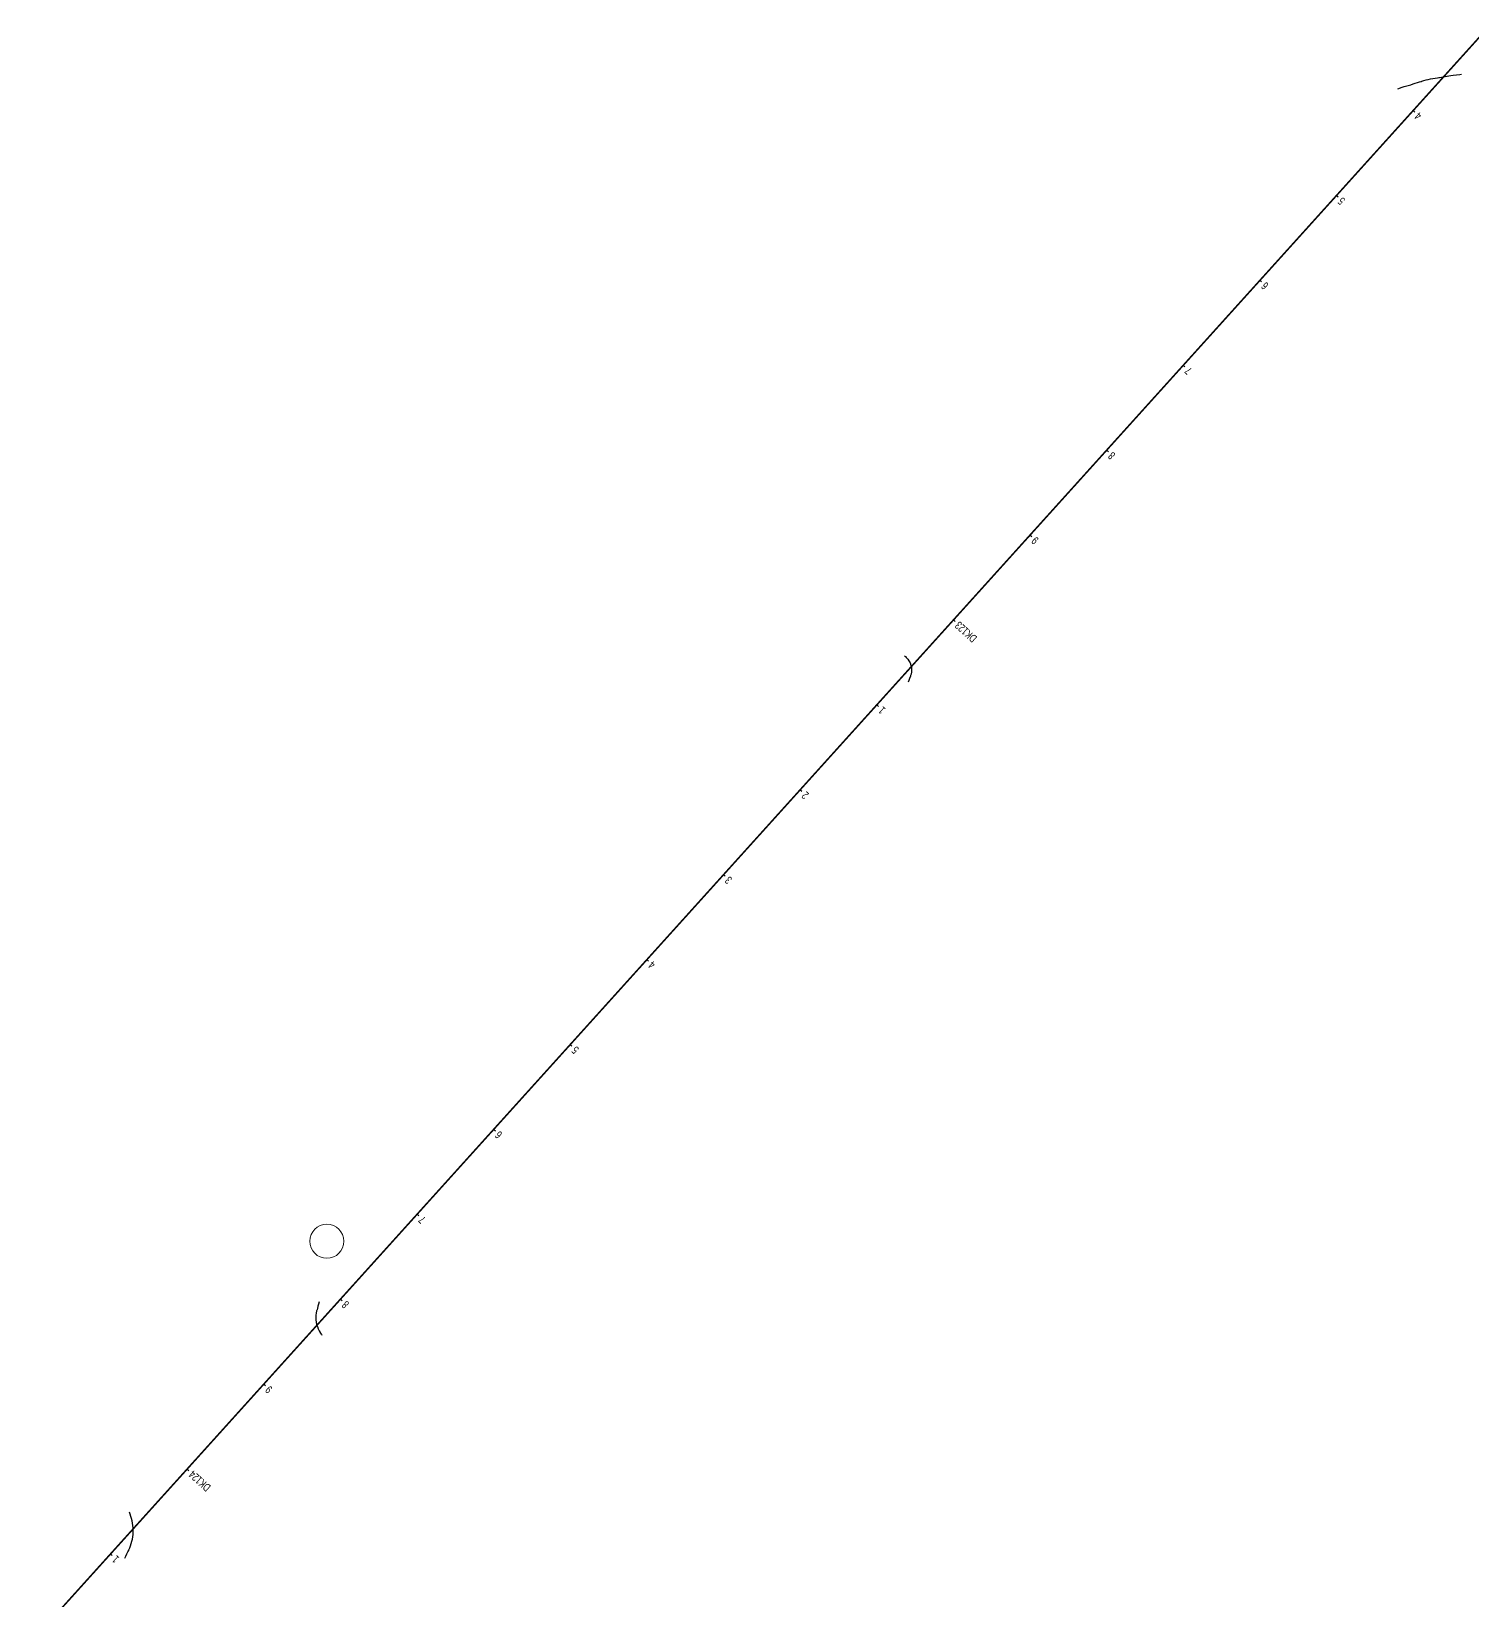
# Model space of a CAD drawing. Header units: millimetres. Extents: x 497834 to 621495, y 3353175 to 3430424.
# Drawn here: x 562077 to 563338, y 3387216 to 3388589 of the extents above; entities that cross this region are included whole.
import ezdxf

# ---------------------------------------------------------------- set-up
doc = ezdxf.new("R2010")
doc.units = ezdxf.units.MM
for name, color, linetype in [('DK改路中线', 7, 'Continuous'), ('dl3', 7, 'Continuous'), ('房屋圆', 7, 'Continuous'), ('沪乍杭打线-0.0-200.8段-施工系转设计系成果-2000坐标系-左线_里程', 7, 'Continuous')]:
    doc.layers.add(name, color=color, linetype=linetype)
doc.styles.add('PM_LC', font='slromans.shx', dxfattribs={"width": 0.75, "bigfont": 'hztxt.shx'})

msp = doc.modelspace()

# ---------------------------------------------------------------- linework, layer by layer
at = {"layer": 'DK改路中线', "color": 3, "linetype": 'Continuous', "ltscale": 2, "flags": 128}
for points in [[(563272, 3388538.4), (563275.8, 3388539.6), (563277.8, 3388540.2), (563283.5, 3388541.9), (563285.4, 3388542.5), (563291.1, 3388544.3), (563292.7, 3388544.8, -0.039007), (563293, 3388544.9), (563295, 3388545.5), (563296.9, 3388546), (563298.8, 3388546.5), (563300.8, 3388546.9), (563302.7, 3388547.3), (563304.7, 3388547.7), (563306.7, 3388548), (563307.9, 3388548.2), (563308.6, 3388548.3), (563318.5, 3388549.8), (563320.5, 3388550.1), (563326.5, 3388550.9), (563327.7, 3388551.1)], [(562840.6, 3388042.4), (562841, 3388042.1, -0.321665), (562842.1, 3388041.1), (562843.5, 3388039.6), (562844.6, 3388038), (562845.6, 3388036.2), (562846.2, 3388034.4), (562846.7, 3388032.4), (562846.8, 3388030.4), (562846.7, 3388028.4), (562846.4, 3388026.5), (562846, 3388025.3), (562845.8, 3388024.5), (562845.1, 3388022.7), (562844.5, 3388020.8), (562844, 3388019.5)], [(562328.8, 3387477.4), (562328.3, 3387475.5), (562327.7, 3387473.6), (562327.2, 3387471.6), (562326.9, 3387470.6, 0.210791), (562326.6, 3387469.7), (562326.2, 3387467.7), (562326, 3387465.8), (562325.9, 3387463.8), (562326, 3387461.8), (562326.2, 3387459.8), (562326.6, 3387457.8), (562327.2, 3387455.9), (562327.9, 3387454), (562328.7, 3387452.2), (562329.6, 3387450.6), (562329.7, 3387450.5), (562330.8, 3387448.8), (562331, 3387448.4)], [(562158.8, 3387253.4), (562159.7, 3387255.2), (562160.6, 3387257), (562161.4, 3387258.8), (562162, 3387259.8, 0.194903), (562162.3, 3387260.5), (562163.1, 3387262.4), (562163.8, 3387264.2), (562164.5, 3387266.1), (562165, 3387268.1), (562165.4, 3387270), (562165.7, 3387272), (562166, 3387274), (562166.1, 3387276), (562166.1, 3387278), (562166.1, 3387280), (562165.9, 3387282), (562165.6, 3387284), (562165.2, 3387285.9), (562164.8, 3387287.9), (562164.2, 3387289.7), (562164.2, 3387289.8), (562163.6, 3387291.7), (562163, 3387293.6)]]:
    msp.add_lwpolyline(points, format="xyb", dxfattribs=at)
at = {"layer": 'dl3', "color": 3, "linetype": 'Continuous', "ltscale": 2, "const_width": 1.4, "flags": 128}
msp.add_lwpolyline([(563347.4, 3388587.8), (562077.8, 3387181.1)], dxfattribs=at)
at = {"layer": '房屋圆', "lineweight": 0}
msp.add_circle((562335.5, 3387530.5), 14.9, dxfattribs=at)
at = {"layer": '沪乍杭打线-0.0-200.8段-施工系转设计系成果-2000坐标系-左线_里程', "color": 5, "linetype": 'Continuous', "ltscale": 2}
for p, q in [((563285.5, 3388519.2), (563287, 3388517.9)), ((563218.5, 3388445), (563220, 3388443.7)), ((563151.5, 3388370.8), (563153, 3388369.4)), ((563084.5, 3388296.5), (563086, 3388295.2)), ((563017.5, 3388222.3), (563019, 3388220.9)), ((562950.5, 3388148), (562952, 3388146.7)), ((562883.5, 3388073.8), (562884.9, 3388072.4)), ((562816.5, 3387999.5), (562817.9, 3387998.2)), ((562749.4, 3387925.3), (562750.9, 3387924)), ((562682.4, 3387851.1), (562683.9, 3387849.7)), ((562615.4, 3387776.8), (562616.9, 3387775.5)), ((562548.4, 3387702.6), (562549.9, 3387701.2)), ((562481.4, 3387628.3), (562482.9, 3387627)), ((562414.4, 3387554.1), (562415.9, 3387552.7)), ((562347.4, 3387479.8), (562348.9, 3387478.5)), ((562280.4, 3387405.6), (562281.9, 3387404.3)), ((562213.4, 3387331.3), (562214.9, 3387330)), ((562146.4, 3387257.1), (562147.9, 3387255.8))]:
    msp.add_line(p, q, dxfattribs=at)

# ---------------------------------------------------------------- texts
at = {"layer": '沪乍杭打线-0.0-200.8段-施工系转设计系成果-2000坐标系-左线_里程', "color": 2, "style": 'PM_LC', "width": 0.75}
for s, p in [('4', (563293.6, 3388515.7)), ('5', (563226.6, 3388441.4)), ('6', (563159.6, 3388367.2)), ('7', (563092.6, 3388293)), ('8', (563025.6, 3388218.7)), ('9', (562958.6, 3388144.5)), ('DK123', (562904.7, 3388058.7)), ('1', (562824.6, 3387996)), ('2', (562757.6, 3387921.7)), ('3', (562690.5, 3387847.5)), ('4', (562623.5, 3387773.3)), ('5', (562556.5, 3387699)), ('6', (562489.5, 3387624.8)), ('7', (562422.5, 3387550.5)), ('8', (562355.5, 3387476.3)), ('9', (562288.5, 3387402)), ('DK124', (562234.6, 3387316.2)), ('1', (562154.5, 3387253.6))]:
    msp.add_text(s, height=7, rotation=137.9325, dxfattribs=at).set_placement(p)

doc.saveas('drawing.dxf')
